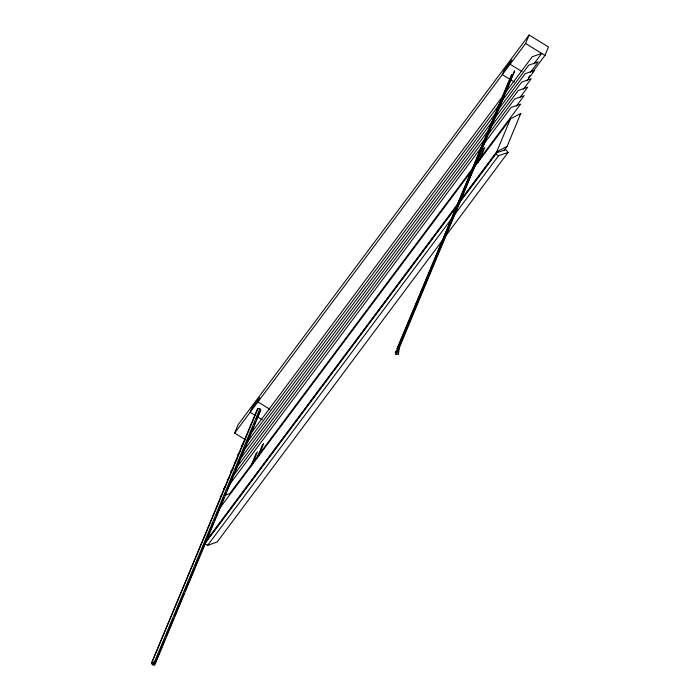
<?xml version="1.0" encoding="UTF-8"?>
<svg xmlns="http://www.w3.org/2000/svg" width="700" height="700" viewBox="0 0 700 700"><rect width="100%" height="100%" fill="white"/><g stroke="black" fill="none" stroke-linecap="round" stroke-linejoin="round"><path stroke-width="1.05" d="M399.131 348.215L397.863 351.785L395.281 352.091L399.131 348.215L398.501 354.086L395.92 354.384L395.281 352.091L399.131 348.215L514.605 70.814L395.92 354.384M245.709 439.906L234.657 433.055L238.175 424.611L529.13 35L548.476 46.979L544.959 55.422L532.534 72.056M257.976 408.564L151.524 663.267L152.434 664.781L154.315 665L155.286 663.705L260.767 410.296L259.858 408.783L257.976 408.564L257.005 409.868L151.524 663.267L154.315 665M259.858 408.783L154.376 662.191L152.434 664.781M155.575 661.972L165.244 638.75M166.084 636.729L173.653 618.555M174.492 616.543L184.153 593.32M184.992 591.299L194.661 568.076M195.501 566.064L205.17 542.841M206.01 540.82L213.57 522.646M214.41 520.625L215.67 517.597L214.471 520.529M216.519 515.585L224.079 497.411M224.919 495.39L226.179 492.363M227.019 490.341L234.588 472.168M235.428 470.146L245.096 446.933M245.936 444.911L253.496 426.738M254.336 424.716L255.596 421.689M256.436 419.668L259.805 411.591M206.99 538.501L208.653 534.503M209.484 532.508L213.64 522.524M216.545 515.541L219.039 509.548M250.486 466.988L256.358 452.883M252.044 464.914L257.495 451.815M256.699 458.684L262.57 444.57M258.248 456.601L263.699 443.502M473.165 168.805L478.616 155.706M234.657 433.055L525.613 43.444L529.13 35M477.82 162.575L483.691 148.47M479.377 160.492L484.829 147.403M495.819 153.991L496.256 152.933L505.75 149.616L508.104 152.399L217.149 542.01L207.655 545.335L204.864 543.602L495.819 153.991L498.61 155.724L508.104 152.399M206.395 540.619L496.694 151.883L510.414 118.939L520.817 113.418L507.106 146.361L503.834 150.745M260.286 410.944L260.767 410.296M241.281 446.364L243.898 442.864M250.434 434.105L532.236 56.752L541.73 53.428L533.89 63.936M237.764 454.808L240.38 451.308M246.925 442.549L528.727 65.196L538.221 61.871L530.372 72.38M234.255 463.26L236.871 459.751M243.407 451.001L525.21 73.649L534.704 70.324L526.855 80.824M230.737 471.704L233.354 468.204M239.89 459.445L521.692 82.093L531.186 78.767L523.337 89.276M227.22 480.148L229.18 477.523M236.373 467.889L518.175 90.536L527.669 87.211L519.82 97.72M528.614 77.315L529.918 75.565M223.702 488.6L225.662 485.975M232.855 476.341L514.657 98.989L524.151 95.664L516.311 106.172M220.185 497.044L222.145 494.419M229.338 484.785L511.14 107.433L520.634 104.108L229.679 493.719L224.936 495.381M219.45 508.55L510.414 118.939M519.514 115.168L520.817 113.418M205.957 541.678L496.256 152.933M207.655 545.335L498.61 155.724M496.694 151.883L507.106 146.361M525.613 43.444L544.959 55.422M522.069 71.636L510.09 64.225L511.849 59.999L504.096 70.394L502.338 74.62L514.316 82.031M269.911 409.308L257.933 401.887L259.691 397.67L251.93 408.056L250.171 412.283L254.782 415.135M257.547 416.841L262.15 419.694M397.863 351.785L398.501 354.086L398.3 351.339M397.784 347.078L397.014 349.186L511.691 74.716L397.784 347.078M155.286 663.705L153.186 664.011L152.495 661.972L154.376 662.191L155.286 663.705"/></g></svg>
